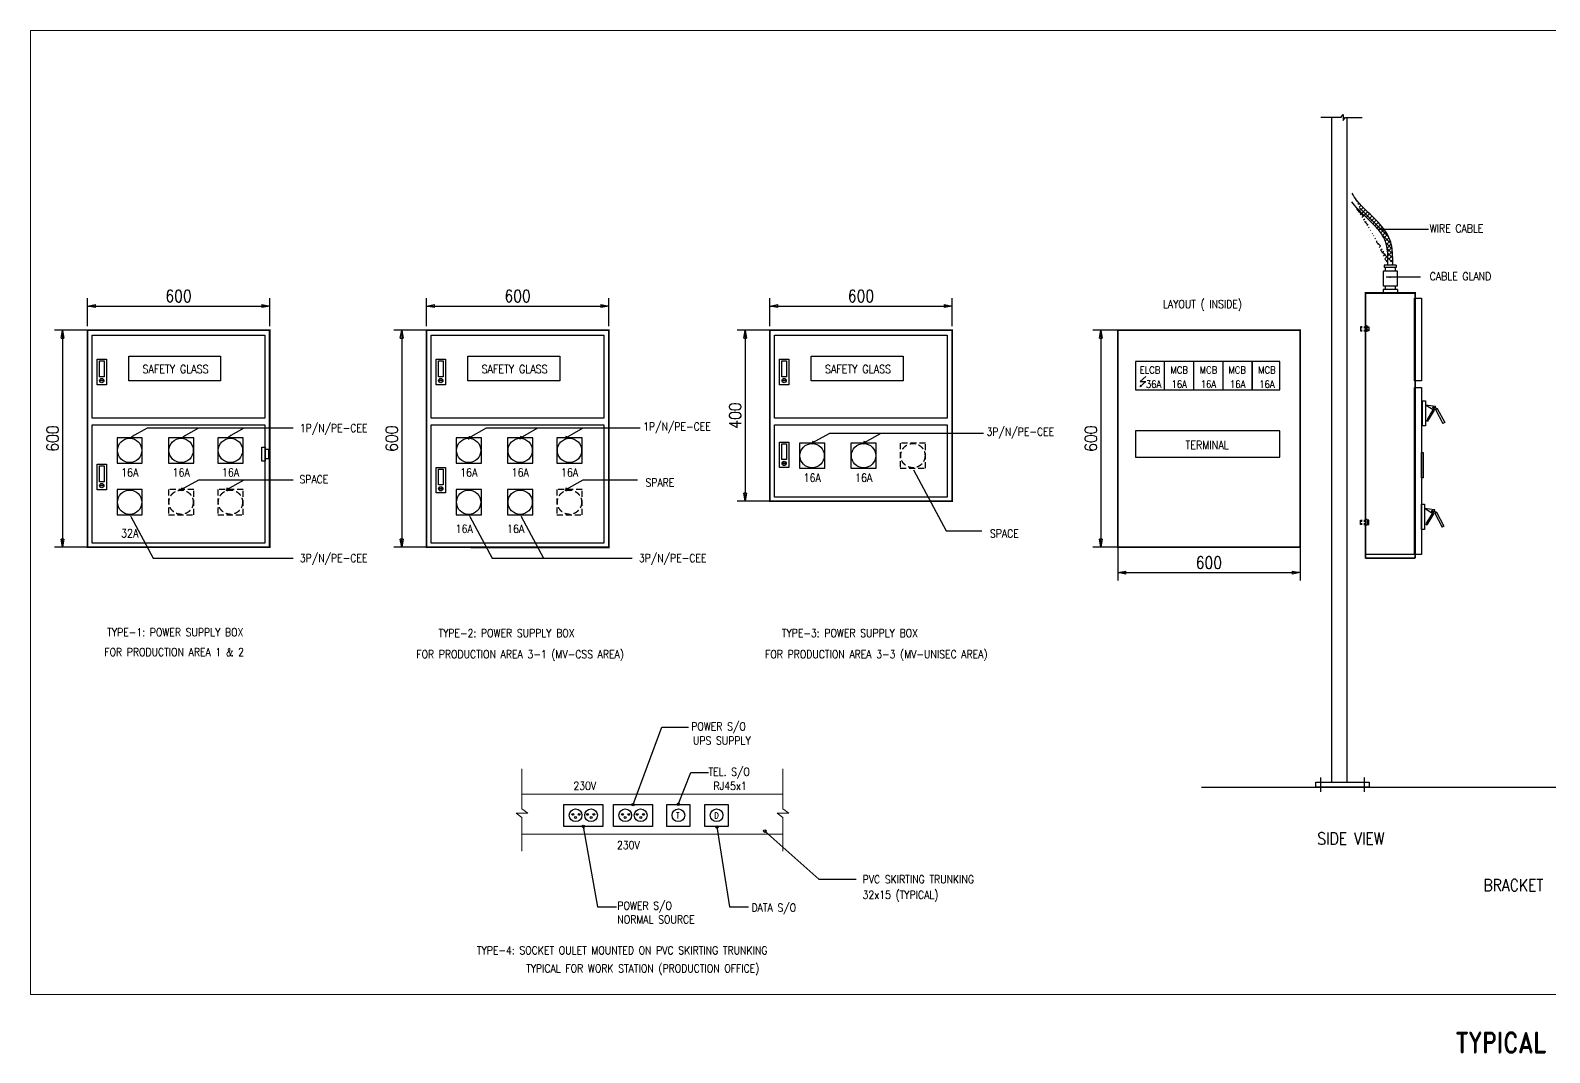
# Model space of a CAD drawing. Extents: x -5343388 to 7033982, y -486386 to 188356.
# Drawn here: x 857196 to 876182, y 119896 to 132670 of the extents above; entities that cross this region are included whole.
import ezdxf
from ezdxf.enums import TextEntityAlignment as Align

# ---------------------------------------------------------------- set-up
doc = ezdxf.new("R2010")
doc.units = 0
doc.header["$MEASUREMENT"] = 0
doc.linetypes.add('HIDDEN', pattern=[0.375, 0.25, -0.125])
for name, color, linetype in [('1', 7, 'Continuous'), ('DIM2', 4, 'Continuous'), ('DK Text', 7, 'Continuous'), ('DK Title', 7, 'Continuous'), ('DK-M02', 4, 'Continuous'), ('DK-M08', 1, 'Continuous'), ('DK-M12', 2, 'Continuous'), ('DK.TEXT', 7, 'Continuous'), ('text', 2, 'Continuous')]:
    doc.layers.add(name, color=color, linetype=linetype)
doc.layers.add('E13', color=4, linetype='Continuous', lineweight=20)
doc.layers.add('E21', color=7, linetype='Continuous', lineweight=20)
doc.styles.add('arial', font='arial.ttf')
doc.styles.add('DK Text', font='romand.shx', dxfattribs={"width": 0.85})
doc.dimstyles.new('Arch', dxfattribs={"dimtxt": 600, "dimasz": 200, "dimexe": 0.635, "dimexo": 0.3175, "dimgap": 200, "dimtad": 1, "dimdec": 0, "dimzin": 11, "dimdsep": 46, "dimtxsty": 'arial', "dimblk": 'OBLIQUE', "dimcen": 0, "dimdle": 0.001587, "dimclrd": 8, "dimclre": 8, "dimclrt": 256, "dimadec": 4, "dimazin": 0, "dimtfac": 1, "dimtdec": 0, "dimtix": 1, "dimtmove": 0, "dimatfit": 0, "dimldrblk": 'OBLIQUE', "dimfxl": 1, "dimfrac": 2, "dimtolj": 1, "dimtzin": 11, "dimarcsym": 0})
doc.dimstyles.new('DK Dim', dxfattribs={"dimscale": 500, "dimtxt": 0.3, "dimasz": 0.2, "dimexe": 0.2, "dimexo": 0, "dimgap": 0.1, "dimtad": 1, "dimdec": 0, "dimzin": 0, "dimdsep": 46, "dimtxsty": 'DK Text', "dimblk": 'CLOSED', "dimcen": 0.9, "dimclrd": 151, "dimclre": 151, "dimclrt": 7, "dimadec": 0, "dimazin": 0, "dimtfac": 1, "dimtdec": 0, "dimtofl": 0, "dimtmove": 0, "dimatfit": 3, "dimldrblk": 'CLOSED', "dimfxl": 0.5, "dimfxlon": 1, "dimtolj": 1, "dimtzin": 0, "dimlwd": -1, "dimlwe": -1, "dimarcsym": 1})

# ---------------------------------------------------------------- blocks, each defined once
blk = doc.blocks.new('ocam')
at = {"layer": 'DK-M08'}
for p, q in [((0, 0), (26.8, -16.6)), ((0, 0), (30.2, -4)), ((21.7, -17.7), (5.3, -44.8)), ((5.3, -44.8), (8.5, -46.8)), ((26.8, -16.6), (6.6, -50)), ((24.9, -19.7), (21.7, -17.7)), ((30.9, -5.8), (22.8, -13.9)), ((22.9, -10.2), (30.7, -14.3)), ((24, -6.6), (35.9, -11.6)), ((30.7, -14.3), (35.9, -11.6)), ((30.7, -14.3), (52.9, -56.5)), ((35.9, -11.6), (58.4, -53.9)), ((0, -46), (6.6, -50)), ((58.4, -53.9), (52.9, -56.5))]:
    blk.add_line(p, q, dxfattribs=at)
blk.add_lwpolyline([(-8.9, 12.2), (0, 12.2), (0, -64), (-8.9, -64)], close=True, dxfattribs=at)
blk.add_circle((23.5, -8.4), 1.9, dxfattribs=at)
blk.add_arc((29.9, -5.2), 1.18, 324.4677, 74.2002, dxfattribs=at)
blk = doc.blocks.new('_Oblique')
at = {"color": 0, "linetype": 'ByBlock', "lineweight": -2}
blk.add_line((-0.5, -0.5), (0.5, 0.5), dxfattribs=at)
blk = doc.blocks.new('CABLE GLAND')
at = {"layer": 'DK Title', "color": 40}
for p, q in [((2125.79, 54.95), (2122.81, 54.95)), ((2122.81, 54.95), (2122.81, 51.95)), ((2123.06, 56.2), (2123.06, 55.7)), ((2125.54, 56.2), (2123.06, 56.2)), ((2125.54, 55.7), (2123.06, 55.7)), ((2123.31, 54.95), (2123.31, 55.7)), ((2125.29, 55.7), (2125.29, 54.95)), ((2125.54, 56.2), (2125.54, 55.7)), ((2125.79, 51.95), (2125.79, 54.95)), ((2122.81, 51.95), (2125.79, 51.95)), ((2125.79, 51.2), (2122.81, 51.2)), ((2122.81, 51.2), (2122.81, 50.45)), ((2122.81, 50.45), (2125.79, 50.45)), ((2123.31, 51.2), (2123.31, 51.95)), ((2125.29, 51.95), (2125.29, 51.2)), ((2125.79, 51.2), (2125.79, 50.45))]:
    blk.add_line(p, q, dxfattribs=at)
blk = doc.blocks.new('s1')
at = {"layer": 'DK-M02', "color": 4}
for p, q in [((79, -18), (79, -81)), ((104, -18), (79, -18)), ((79, -31), (104, -31)), ((79, -68), (104, -68)), ((79, -81), (104, -81)), ((130, -18), (143, -18)), ((130, -31), (143, -31)), ((130, -68), (143, -68)), ((130, -81), (143, -81)), ((183, -6), (170, -6)), ((183, -6), (170, -6)), ((183, -93), (170, -93)), ((183, -93), (183, -6)), ((183, -18), (208, -18)), ((208, -31), (183, -31)), ((208, -68), (183, -68)), ((208, -81), (183, -81)), ((208, -18), (208, -81))]:
    blk.add_line(p, q, dxfattribs=at)
blk = doc.blocks.new('_Closed')
at = {"color": 0, "linetype": 'ByBlock', "lineweight": -2}
for p, q in [((-1, 0.17), (0, 0)), ((-1, 0.17), (-1, -0.17)), ((0, 0), (-1, -0.17)), ((0, 0), (-1, 0))]:
    blk.add_line(p, q, dxfattribs=at)
blk = doc.blocks.new('*D308')
at = {"color": 151, "linetype": 'Continuous', "transparency": 16777216}
blk.add_line((862146, 128925), (861736, 128925), dxfattribs=at)
at = {"color": 151, "transparency": 16777216}
for p, q in [((861836, 128825), (861836, 126312)), ((862145, 126212), (861736, 126212))]:
    blk.add_line(p, q, dxfattribs=at)
at = {"layer": 'DEFPOINTS', "color": 0, "linetype": 'Continuous', "transparency": 16777216}
for p in [(862146, 128925), (861836, 126212), (862145, 126212)]:
    blk.add_point(p, dxfattribs=at)
at = {"color": 151, "linetype": 'Continuous', "transparency": 16777216, "xscale": 100, "yscale": 100, "zscale": 100}
for p, rotation in [((861836, 128925), 90), ((861836, 126212), 270)]:
    blk.add_blockref('_Closed', p, dxfattribs=dict(at, rotation=rotation))
at = {"color": 7, "linetype": 'Continuous', "lineweight": 0, "transparency": 16777216, "insert": (861711, 127568), "char_height": 150, "attachment_point": 5, "rotation": 90, "style": 'DK Text'}
blk.add_mtext('\\A1;600', dxfattribs=at)
blk = doc.blocks.new('YA1')
at = {"layer": 'DIM2', "color": 7}
blk.add_solid([(-3, 0.5), (-3, -0.5), (0, 0)], dxfattribs=at)
blk = doc.blocks.new('*D311')
at = {"color": 151, "linetype": 'Continuous', "transparency": 16777216}
blk.add_line((870785, 126212), (870785, 125794), dxfattribs=at)
at = {"color": 151, "transparency": 16777216}
for p, q in [((873063, 126212), (873063, 125794)), ((870885, 125894), (872963, 125894))]:
    blk.add_line(p, q, dxfattribs=at)
at = {"layer": 'DEFPOINTS', "color": 0, "linetype": 'Continuous', "transparency": 16777216}
for p in [(870785, 126212), (873063, 126212), (873063, 125894)]:
    blk.add_point(p, dxfattribs=at)
at = {"color": 151, "linetype": 'Continuous', "transparency": 16777216, "xscale": 100, "yscale": 100, "zscale": 100, "rotation": 180}
blk.add_blockref('_Closed', (870785, 125894), dxfattribs=at)
at = {"color": 151, "linetype": 'Continuous', "transparency": 16777216, "xscale": 100, "yscale": 100, "zscale": 100}
blk.add_blockref('_Closed', (873063, 125894), dxfattribs=at)
at = {"color": 7, "linetype": 'Continuous', "lineweight": 0, "transparency": 16777216, "insert": (871924, 126019), "char_height": 150, "attachment_point": 5, "style": 'DK Text'}
blk.add_mtext('\\A1;600', dxfattribs=at)
blk = doc.blocks.new('*D312')
at = {"color": 151, "linetype": 'Continuous', "transparency": 16777216}
blk.add_line((870785, 128925), (870475, 128925), dxfattribs=at)
at = {"color": 151, "transparency": 16777216}
for p, q in [((870575, 128825), (870575, 126312)), ((870785, 126212), (870475, 126212))]:
    blk.add_line(p, q, dxfattribs=at)
at = {"layer": 'DEFPOINTS', "color": 0, "linetype": 'Continuous', "transparency": 16777216}
for p in [(870785, 128925), (870575, 126212), (870785, 126212)]:
    blk.add_point(p, dxfattribs=at)
at = {"color": 151, "linetype": 'Continuous', "transparency": 16777216, "xscale": 100, "yscale": 100, "zscale": 100}
for p, rotation in [((870575, 128925), 90), ((870575, 126212), 270)]:
    blk.add_blockref('_Closed', p, dxfattribs=dict(at, rotation=rotation))
at = {"color": 7, "linetype": 'Continuous', "lineweight": 0, "transparency": 16777216, "insert": (870450, 127568), "char_height": 150, "attachment_point": 5, "rotation": 90, "style": 'DK Text'}
blk.add_mtext('\\A1;600', dxfattribs=at)
blk = doc.blocks.new('*D313')
at = {"color": 151, "linetype": 'Continuous', "transparency": 16777216}
blk.add_line((857909, 128925), (857499, 128925), dxfattribs=at)
at = {"color": 151, "transparency": 16777216}
for p, q in [((857599, 128825), (857599, 126312)), ((857908, 126212), (857499, 126212))]:
    blk.add_line(p, q, dxfattribs=at)
at = {"layer": 'DEFPOINTS', "color": 0, "linetype": 'Continuous', "transparency": 16777216}
for p in [(857909, 128925), (857599, 126212), (857908, 126212)]:
    blk.add_point(p, dxfattribs=at)
at = {"color": 151, "linetype": 'Continuous', "transparency": 16777216, "xscale": 100, "yscale": 100, "zscale": 100}
for p, rotation in [((857599, 128925), 90), ((857599, 126212), 270)]:
    blk.add_blockref('_Closed', p, dxfattribs=dict(at, rotation=rotation))
at = {"color": 7, "linetype": 'Continuous', "lineweight": 0, "transparency": 16777216, "insert": (857474, 127569), "char_height": 150, "attachment_point": 5, "rotation": 90, "style": 'DK Text'}
blk.add_mtext('\\A1;600', dxfattribs=at)
blk = doc.blocks.new('*D314')
at = {"color": 151, "linetype": 'Continuous', "transparency": 16777216}
blk.add_line((857909, 128976), (857909, 129326), dxfattribs=at)
at = {"color": 151, "transparency": 16777216}
for p, q in [((860187, 128976), (860187, 129326)), ((858009, 129226), (860087, 129226))]:
    blk.add_line(p, q, dxfattribs=at)
at = {"layer": 'DEFPOINTS', "color": 0, "linetype": 'Continuous', "transparency": 16777216}
for p in [(860187, 129226), (857909, 128925), (860187, 128925)]:
    blk.add_point(p, dxfattribs=at)
at = {"color": 151, "linetype": 'Continuous', "transparency": 16777216, "xscale": 100, "yscale": 100, "zscale": 100, "rotation": 180}
blk.add_blockref('_Closed', (857909, 129226), dxfattribs=at)
at = {"color": 151, "linetype": 'Continuous', "transparency": 16777216, "xscale": 100, "yscale": 100, "zscale": 100}
blk.add_blockref('_Closed', (860187, 129226), dxfattribs=at)
at = {"color": 7, "linetype": 'Continuous', "lineweight": 0, "transparency": 16777216, "insert": (859048, 129351), "char_height": 150, "attachment_point": 5, "style": 'DK Text'}
blk.add_mtext('\\A1;600', dxfattribs=at)
blk = doc.blocks.new('*D315')
at = {"color": 151, "linetype": 'Continuous', "transparency": 16777216}
blk.add_line((862146, 128976), (862146, 129326), dxfattribs=at)
at = {"color": 151, "transparency": 16777216}
for p, q in [((864424, 128976), (864424, 129326)), ((862246, 129226), (864324, 129226))]:
    blk.add_line(p, q, dxfattribs=at)
at = {"layer": 'DEFPOINTS', "color": 0, "linetype": 'Continuous', "transparency": 16777216}
for p in [(864424, 129226), (862146, 128925), (864424, 128925)]:
    blk.add_point(p, dxfattribs=at)
at = {"color": 151, "linetype": 'Continuous', "transparency": 16777216, "xscale": 100, "yscale": 100, "zscale": 100, "rotation": 180}
blk.add_blockref('_Closed', (862146, 129226), dxfattribs=at)
at = {"color": 151, "linetype": 'Continuous', "transparency": 16777216, "xscale": 100, "yscale": 100, "zscale": 100}
blk.add_blockref('_Closed', (864424, 129226), dxfattribs=at)
at = {"color": 7, "linetype": 'Continuous', "lineweight": 0, "transparency": 16777216, "insert": (863285, 129351), "char_height": 150, "attachment_point": 5, "style": 'DK Text'}
blk.add_mtext('\\A1;600', dxfattribs=at)
blk = doc.blocks.new('*D317')
at = {"color": 151, "linetype": 'Continuous', "transparency": 16777216}
blk.add_line((866437, 128925), (866028, 128925), dxfattribs=at)
at = {"color": 151, "transparency": 16777216}
for p, q in [((866128, 128825), (866128, 126888)), ((866437, 126788), (866028, 126788))]:
    blk.add_line(p, q, dxfattribs=at)
at = {"layer": 'DEFPOINTS', "color": 0, "linetype": 'Continuous', "transparency": 16777216}
for p in [(866437, 128925), (866128, 126788), (866437, 126788)]:
    blk.add_point(p, dxfattribs=at)
at = {"color": 151, "linetype": 'Continuous', "transparency": 16777216, "xscale": 100, "yscale": 100, "zscale": 100}
for p, rotation in [((866128, 128925), 90), ((866128, 126788), 270)]:
    blk.add_blockref('_Closed', p, dxfattribs=dict(at, rotation=rotation))
at = {"color": 7, "linetype": 'Continuous', "lineweight": 0, "transparency": 16777216, "insert": (866003, 127857), "char_height": 150, "attachment_point": 5, "rotation": 90, "style": 'DK Text'}
blk.add_mtext('\\A1;400', dxfattribs=at)
blk = doc.blocks.new('*D318')
at = {"color": 151, "linetype": 'Continuous', "transparency": 16777216}
blk.add_line((866437, 128976), (866437, 129326), dxfattribs=at)
at = {"color": 151, "transparency": 16777216}
for p, q in [((868715, 128976), (868715, 129326)), ((866537, 129226), (868615, 129226))]:
    blk.add_line(p, q, dxfattribs=at)
at = {"layer": 'DEFPOINTS', "color": 0, "linetype": 'Continuous', "transparency": 16777216}
for p in [(868715, 129226), (866437, 128925), (868715, 128925)]:
    blk.add_point(p, dxfattribs=at)
at = {"color": 151, "linetype": 'Continuous', "transparency": 16777216, "xscale": 100, "yscale": 100, "zscale": 100, "rotation": 180}
blk.add_blockref('_Closed', (866437, 129226), dxfattribs=at)
at = {"color": 151, "linetype": 'Continuous', "transparency": 16777216, "xscale": 100, "yscale": 100, "zscale": 100}
blk.add_blockref('_Closed', (868715, 129226), dxfattribs=at)
at = {"color": 7, "linetype": 'Continuous', "lineweight": 0, "transparency": 16777216, "insert": (867576, 129351), "char_height": 150, "attachment_point": 5, "style": 'DK Text'}
blk.add_mtext('\\A1;600', dxfattribs=at)

msp = doc.modelspace()

# ---------------------------------------------------------------- hatches: boundary and pattern name
at = {"layer": 'DK Title'}
h = msp.add_hatch(dxfattribs=at)
h.set_pattern_fill('ANSI37', color=256, scale=303.75, style=0)
h.set_pattern_definition([(45, (739828.193, 126323.848), (-26.847961, 26.847961), []), (135, (739828.193, 126323.848), (-26.847961, -26.847961), [])])
edge = h.paths.add_edge_path()
edge.add_spline(control_points=[(874220.93295, 129737.75125), (874221.12135, 129757.82998), (874221.31158, 129778.02435), (874221.16122, 129838.69813), (874220.11296, 129879.23482), (874212.48194, 129954.2654), (874206.58867, 129988.97487), (874184.53591, 130064.68919), (874165.68023, 130104.5784), (874119.35165, 130178.64659), (874091.92579, 130213.25295), (873999.69054, 130316.46047), (873927.19601, 130380.25412), (873828.57999, 130479.47673), (873796.76406, 130514.01656), (873748.29085, 130577.70086), (873730.03695, 130606.44663), (873715.10177, 130636.40204)], knot_values=[0, 0, 0, 0, 0.9539089764, 0.9539089764, 2.8617269293, 2.8617269293, 4.5372437728, 4.5372437728, 6.6406581078, 6.6406581078, 8.7440724427, 8.7440724427, 13.189579534, 13.189579534, 15.532670171, 15.532670171, 17.3767808163, 17.3767808163, 17.3767808163, 17.3767808163], degree=3, periodic=0)
edge.add_spline(control_points=[(874160.18562, 129738.32124), (874160.37439, 129758.43884), (874160.56129, 129778.43342), (874160.4115, 129837.77178), (874159.35175, 129876.42571), (874151.93313, 129949.04785), (874145.74836, 129983.19449), (874119.78028, 130064.59089), (874092.87095, 130111.13384), (874024.42078, 130200.5859), (873983.01044, 130243.50623), (873887.0073, 130337.29838), (873831.46451, 130388.01511), (873755.59848, 130469.83964), (873731.31045, 130498.41141), (873709.666, 130528.56628)], knot_values=[0, 0, 0, 0, 0.955753007, 0.955753007, 2.867259021, 2.867259021, 4.7146698687, 4.7146698687, 7.6383714914, 7.6383714914, 10.5620731141, 10.5620731141, 14.0576713567, 14.0576713567, 15.8462189583, 15.8462189583, 15.8462189583, 15.8462189583], degree=3, periodic=0)

# ---------------------------------------------------------------- linework, layer by layer
at = {"color": 4}
for p, q in [((873574.13189, 131582.2459), (873323.5942, 131582.2459)), ((873456.54332, 131582.2459), (873456.54332, 123275.57937)), ((873574.13189, 131582.2459), (873601.46939, 131618.6959)), ((873601.46939, 131618.6959), (873601.46939, 131545.7959)), ((873601.46939, 131545.7959), (873628.80689, 131582.2459)), ((873628.80689, 131582.2459), (873839.20444, 131582.2459)), ((873648.46597, 131582.2459), (873648.46597, 123275.57937)), ((873258.73181, 123275.57937), (873926.98181, 123275.57937)), ((873319.48181, 123336.32937), (873319.48181, 123154.07937)), ((873866.23181, 123336.32937), (873866.23181, 123154.07937))]:
    msp.add_line(p, q, dxfattribs=at)
at = {"color": 6, "linetype": 'Continuous', "lineweight": 0}
for p, q in [((863338.58424, 122942.36031), (863338.58424, 123443.43569)), ((866599.62305, 122942.36031), (866599.62305, 123443.43569)), ((863338.58424, 123125.70024), (866599.62305, 123125.70024)), ((863411.48424, 122887.68531), (863265.68424, 122887.68531)), ((863265.68424, 122887.68531), (863338.58424, 122833.01031)), ((863338.58424, 122942.36031), (863411.48424, 122887.68531)), ((866672.52305, 122887.68531), (866526.72305, 122887.68531)), ((866526.72305, 122887.68531), (866599.62305, 122833.01031)), ((866599.62305, 122942.36031), (866672.52305, 122887.68531)), ((866661.26938, 122896.12557), (866661.26938, 122887.68531)), ((863338.58424, 122833.01031), (863338.58424, 122412.21522)), ((866599.62305, 122833.01031), (866599.62305, 122412.21522)), ((863338.58424, 122625.70024), (866599.62305, 122625.70024))]:
    msp.add_line(p, q, dxfattribs=at)
at = {"linetype": 'Continuous'}
msp.add_line((871830.32972, 123214.82937), (887762.52912, 123214.82937), dxfattribs=at)
at = {"color": 6, "linetype": 'Continuous', "lineweight": 0}
msp.add_lwpolyline([(857196.02197, 132670.22335), (901181.29704, 132670.22335), (901181.29704, 120624.1238), (857196.02197, 120624.1238)], close=True, dxfattribs=at)
at = {"color": 4}
msp.add_lwpolyline([(873258.73181, 123275.57937), (873926.98181, 123275.57937), (873926.98181, 123214.82937), (873258.73181, 123214.82937)], close=True, dxfattribs=at)
at = {"layer": '1'}
for p, q in [((871004.8519, 128533.128), (871004.8519, 128177.92056)), ((872809.08016, 128533.128), (871004.8519, 128533.128)), ((871065.7446, 128284.48279), (871136.78609, 128345.37549)), ((871370.20812, 128177.92056), (871370.20812, 128533.128)), ((871735.56435, 128177.92056), (871735.56435, 128533.128)), ((872100.92057, 128177.92056), (872100.92057, 128533.128)), ((872466.27679, 128533.128), (872466.27679, 128177.92056)), ((872466.27679, 128177.92056), (872466.27679, 128533.128)), ((872809.08016, 128177.92056), (872809.08016, 128533.128)), ((871004.8519, 128177.92056), (872809.08016, 128177.92056)), ((871065.7446, 128218.51569), (871075.89339, 128238.81326)), ((871065.7446, 128218.51569), (871086.04217, 128228.66448)), ((871004.8519, 127666.72255), (871004.8519, 127335.94737)), ((872809.08016, 127666.72255), (871004.8519, 127666.72255)), ((872809.08016, 127335.94737), (872809.08016, 127666.72255)), ((871004.8519, 127335.94737), (872809.08016, 127335.94737)), ((873879.90703, 126125.21997), (874501.21368, 126125.21997))]:
    msp.add_line(p, q, dxfattribs=at)
at = {"layer": '1', "color": 1}
for p, q in [((858279.02609, 127579.21318), (858279.02609, 127263.47323)), ((858594.76604, 127579.21318), (858279.02609, 127579.21318)), ((858594.76604, 127263.47323), (858594.76604, 127579.21318)), ((859237.57754, 127579.21318), (858921.8376, 127579.21318)), ((858921.8376, 127579.21318), (858921.8376, 127263.47323)), ((859237.57754, 127263.47323), (859237.57754, 127579.21318)), ((859854.21206, 127579.21318), (859538.47211, 127579.21318)), ((859538.47211, 127579.21318), (859538.47211, 127263.47323)), ((859854.21206, 127263.47323), (859854.21206, 127579.21318)), ((862516.07698, 127579.21318), (862516.07698, 127263.47323)), ((862831.81693, 127579.21318), (862516.07698, 127579.21318)), ((862831.81693, 127263.47323), (862831.81693, 127579.21318)), ((863474.62843, 127579.21318), (863158.88849, 127579.21318)), ((863158.88849, 127579.21318), (863158.88849, 127263.47323)), ((863474.62843, 127263.47323), (863474.62843, 127579.21318)), ((864091.26295, 127579.21318), (863775.523, 127579.21318)), ((863775.523, 127579.21318), (863775.523, 127263.47323)), ((864091.26295, 127263.47323), (864091.26295, 127579.21318)), ((866807.41911, 127514.1292), (866807.41911, 127198.38925)), ((867123.15905, 127514.1292), (866807.41911, 127514.1292)), ((867123.15905, 127198.38925), (867123.15905, 127514.1292)), ((867765.97055, 127514.1292), (867450.23061, 127514.1292)), ((867450.23061, 127514.1292), (867450.23061, 127198.38925)), ((867765.97055, 127198.38925), (867765.97055, 127514.1292)), ((858279.02609, 127263.47323), (858594.76604, 127263.47323)), ((858921.8376, 127263.47323), (859237.57754, 127263.47323)), ((859538.47211, 127263.47323), (859854.21206, 127263.47323)), ((862516.07698, 127263.47323), (862831.81693, 127263.47323)), ((863158.88849, 127263.47323), (863474.62843, 127263.47323)), ((863775.523, 127263.47323), (864091.26295, 127263.47323)), ((866807.41911, 127198.38925), (867123.15905, 127198.38925)), ((867450.23061, 127198.38925), (867765.97055, 127198.38925)), ((858279.02609, 126932.10959), (858279.02609, 126616.36964)), ((858594.76604, 126932.10959), (858279.02609, 126932.10959)), ((858594.76604, 126616.36964), (858594.76604, 126932.10959)), ((862516.07698, 126932.10959), (862516.07698, 126616.36964)), ((862831.81693, 126932.10959), (862516.07698, 126932.10959)), ((862831.81693, 126616.36964), (862831.81693, 126932.10959)), ((863158.88849, 126932.10959), (863158.88849, 126616.36964)), ((863474.62843, 126932.10959), (863158.88849, 126932.10959)), ((863474.62843, 126616.36964), (863474.62843, 126932.10959)), ((858279.02609, 126616.36964), (858594.76604, 126616.36964)), ((862516.07698, 126616.36964), (862831.81693, 126616.36964)), ((863158.88849, 126616.36964), (863474.62843, 126616.36964))]:
    msp.add_line(p, q, dxfattribs=at)
at = {"layer": '1', "linetype": 'HIDDEN', "ltscale": 300}
for p, q in [((868382.60507, 127514.1292), (868066.86512, 127514.1292)), ((868066.86512, 127514.1292), (868066.86512, 127198.38925)), ((868382.60507, 127198.38925), (868382.60507, 127514.1292)), ((868066.86512, 127198.38925), (868382.60507, 127198.38925)), ((859237.57754, 126932.10959), (858921.8376, 126932.10959)), ((858921.8376, 126932.10959), (858921.8376, 126616.36964)), ((859237.57754, 126616.36964), (859237.57754, 126932.10959)), ((859854.21206, 126932.10959), (859538.47211, 126932.10959)), ((859538.47211, 126932.10959), (859538.47211, 126616.36964)), ((859854.21206, 126616.36964), (859854.21206, 126932.10959)), ((862516.07698, 126932.10959), (862516.07698, 126616.36964)), ((862831.81693, 126932.10959), (862516.07698, 126932.10959)), ((862831.81693, 126616.36964), (862831.81693, 126932.10959)), ((863474.62843, 126932.10959), (863158.88849, 126932.10959)), ((863158.88849, 126932.10959), (863158.88849, 126616.36964)), ((863474.62843, 126616.36964), (863474.62843, 126932.10959)), ((864091.26295, 126932.10959), (863775.523, 126932.10959)), ((863775.523, 126932.10959), (863775.523, 126616.36964)), ((864091.26295, 126616.36964), (864091.26295, 126932.10959)), ((858921.8376, 126616.36964), (859237.57754, 126616.36964)), ((859538.47211, 126616.36964), (859854.21206, 126616.36964)), ((862516.07698, 126616.36964), (862831.81693, 126616.36964)), ((863158.88849, 126616.36964), (863474.62843, 126616.36964)), ((863775.523, 126616.36964), (864091.26295, 126616.36964))]:
    msp.add_line(p, q, dxfattribs=at)
at = {"layer": '1', "const_width": 22.78066}
for points in [[(873879.90703, 126075.08719), (873879.90703, 129388.72373), (874501.21368, 129388.72373), (874501.21368, 126075.08719)], [(870785.31595, 126211.54164), (870785.31595, 128132.54563), (870785.31595, 128132.54563)], [(874501.21368, 126075.08719), (873879.90703, 126075.08719)]]:
    msp.add_lwpolyline(points, dxfattribs=at)
at = {"layer": '1'}
for points in [[(874493.36185, 129324.77798), (874582.01638, 129324.77798), (874582.01638, 128289.26644), (874493.36185, 128289.26644)], [(857968.09974, 128861.23243), (860124.07205, 128861.23243), (860124.07205, 127825.7209), (857968.09974, 127825.7209)], [(862205.15063, 128861.23243), (864361.12293, 128861.23243), (864361.12293, 127825.7209), (862205.15063, 127825.7209)], [(866496.49275, 128861.23243), (868652.46506, 128861.23243), (868652.46506, 127825.7209), (866496.49275, 127825.7209)], [(874493.36185, 128205.89652), (874582.01638, 128205.89652), (874582.01638, 126120.71389), (874493.36185, 126120.71389)], [(857968.09974, 127742.35097), (860124.07205, 127742.35097), (860124.07205, 126261.67442), (857968.09974, 126261.67442)], [(862205.15063, 127742.35097), (864361.12293, 127742.35097), (864361.12293, 126261.24618), (862205.15063, 126261.24618)], [(866496.49275, 127742.35097), (868652.46506, 127742.35097), (868652.46506, 126837.7047), (866496.49275, 126837.7047)], [(874582.01638, 127395.65514), (874600.65972, 127395.65514), (874600.65972, 127079.91519), (874582.01638, 127079.91519)]]:
    msp.add_lwpolyline(points, close=True, dxfattribs=at)
at = {"layer": '1', "const_width": 22.78066}
for points in [[(857908.97772, 128925.17818), (860187.10274, 128925.17818), (860187.10274, 126211.54164), (857908.97772, 126211.96987), (857908.97772, 128925.17818)], [(862146.02861, 128925.17818), (864424.15363, 128925.17818), (864424.15363, 126211.1134), (862146.02861, 126211.54164), (862146.02861, 128925.17818)], [(866437.37073, 128925.17818), (868715.49575, 128925.17818), (868715.49575, 126787.57192), (866437.37073, 126788.00015), (866437.37073, 128925.17818)], [(870785.31595, 128925.17818), (873063.44096, 128925.17818), (873063.44096, 126211.54164), (870785.31595, 126211.54164), (870785.31595, 128925.17818)]]:
    msp.add_lwpolyline(points, close=True, dxfattribs=at)
at = {"layer": '1'}
msp.add_lwpolyline([(871065.7446, 128284.48279), (871136.78609, 128284.48279), (871065.7446, 128218.51569)], dxfattribs=at)
at = {"layer": '1', "color": 1}
for centre in [(858436.89607, 127421.3432), (859079.70757, 127421.3432), (859696.34208, 127421.3432), (862673.94696, 127421.3432), (863316.75846, 127421.3432), (863933.39297, 127421.3432), (866965.28908, 127356.25922), (867608.10058, 127356.25922), (858436.89607, 126774.23962), (862673.94696, 126774.23962), (863316.75846, 126774.23962)]:
    msp.add_circle(centre, 151.81354, dxfattribs=at)
at = {"layer": '1', "linetype": 'HIDDEN', "ltscale": 300}
for centre in [(868224.7351, 127356.25922), (859079.70757, 126774.23962), (859696.34208, 126774.23962), (863933.39297, 126774.23962)]:
    msp.add_circle(centre, 151.81354, dxfattribs=at)
at = {"layer": 'DK Text', "linetype": 'Continuous'}
for points in [[(863863.11943, 122998.55469), (864349.21564, 122998.55469), (864349.21564, 122723.54704), (863863.11943, 122723.54704)], [(864483.03624, 122998.55469), (864969.13245, 122998.55469), (864969.13245, 122723.54704), (864483.03624, 122723.54704)], [(865147.83001, 122998.55469), (865437.79823, 122998.55469), (865437.79823, 122723.54704), (865147.83001, 122723.54704)], [(865624.11623, 122998.55469), (865914.08445, 122998.55469), (865914.08445, 122723.54704), (865624.11623, 122723.54704)]]:
    msp.add_lwpolyline(points, close=True, dxfattribs=at)
for centre, radius in [((864009.73877, 122863.06297), 79.34418), ((863974.98813, 122873.58003), 11.63097), ((864008.23553, 122834.44153), 11.63097), ((864053.07445, 122873.58003), 11.63097), ((864202.5963, 122863.06297), 79.34418), ((864159.26062, 122873.58003), 11.63097), ((864204.09954, 122834.44153), 11.63097), ((864237.34693, 122873.58003), 11.63097), ((864629.65558, 122863.06297), 79.34418), ((864629.65558, 122863.06297), 79.34418), ((864594.90495, 122873.58003), 11.63097), ((864628.15234, 122834.44153), 11.63097), ((864672.99126, 122873.58003), 11.63097), ((864822.51311, 122863.06297), 79.34418), ((864822.51311, 122863.06297), 79.34418), ((864779.17743, 122873.58003), 11.63097), ((864824.01635, 122834.44153), 11.63097), ((864857.26374, 122873.58003), 11.63097), ((865294.44934, 122863.06297), 79.34418), ((865770.73557, 122863.06297), 79.34418)]:
    msp.add_circle(centre, radius, dxfattribs=at)
at = {"layer": 'DK Title', "color": 40}
for points, knots in [([(874220.93295, 129737.75125), (874221.12135, 129757.82998), (874221.31158, 129778.02435), (874221.16122, 129838.69813), (874220.11296, 129879.23482), (874212.48194, 129954.2654), (874206.58867, 129988.97487), (874184.53591, 130064.68919), (874165.68023, 130104.5784), (874119.35165, 130178.64659), (874091.92579, 130213.25295), (873999.69054, 130316.46047), (873927.19601, 130380.25412), (873828.57999, 130479.47673), (873796.76406, 130514.01656), (873748.29085, 130577.70086), (873730.03695, 130606.44663), (873715.10177, 130636.40204)], [0, 0, 0, 0, 0.9539089764, 0.9539089764, 2.8617269293, 2.8617269293, 4.5372437728, 4.5372437728, 6.6406581078, 6.6406581078, 8.7440724427, 8.7440724427, 13.189579534, 13.189579534, 15.532670171, 15.532670171, 17.3767808163, 17.3767808163, 17.3767808163, 17.3767808163]), ([(874160.18562, 129738.32124), (874160.37439, 129758.43884), (874160.56129, 129778.43342), (874160.4115, 129837.77178), (874159.35175, 129876.42571), (874151.93313, 129949.04785), (874145.74836, 129983.19449), (874119.78028, 130064.59089), (874092.87095, 130111.13384), (874024.42078, 130200.5859), (873983.01044, 130243.50623), (873887.0073, 130337.29838), (873831.46451, 130388.01511), (873755.59848, 130469.83964), (873731.31045, 130498.41141), (873709.666, 130528.56628)], [0, 0, 0, 0, 0.955753007, 0.955753007, 2.867259021, 2.867259021, 4.7146698687, 4.7146698687, 7.6383714914, 7.6383714914, 10.5620731141, 10.5620731141, 14.0576713567, 14.0576713567, 15.8462189583, 15.8462189583, 15.8462189583, 15.8462189583])]:
    msp.add_open_spline(points, degree=3, knots=knots, dxfattribs=at)
at = {"layer": 'DK-M12', "color": 7}
for p, q in [((874669.16689, 130183.51755), (874036.42705, 130183.51755)), ((874566.24119, 129585.33497), (874137.24309, 129585.33497)), ((868234.23919, 127178.0084), (868641.75803, 126418.2233)), ((858451.07598, 126595.9888), (858729.45575, 126076.97279)), ((862688.12687, 126595.9888), (862966.50664, 126076.97279)), ((863330.93838, 126595.9888), (863609.31815, 126076.97279)), ((868641.75803, 126418.2233), (869086.79848, 126418.2233)), ((858729.45575, 126076.97279), (860480.9559, 126076.97279)), ((862966.50664, 126076.97279), (864718.00679, 126076.97279)), ((863609.31815, 126076.97279), (864476.5092, 126076.97279))]:
    msp.add_line(p, q, dxfattribs=at)
for points in [[(858464.23628, 127594.6886), (858657.55165, 127702.28866), (860480.9559, 127702.28866)], [(859108.32436, 127594.6886), (859301.63972, 127702.28866), (860272.4409, 127702.28866)], [(859675.78459, 127594.6886), (859869.09995, 127702.28866), (860272.4409, 127702.28866)]]:
    msp.add_lwpolyline(points, dxfattribs=at)
for points in [[(858496.43993, 127601.42634), (858439.15041, 127580.98346), (858486.71307, 127618.9017)], [(859139.40083, 127600.5412), (859082.11131, 127580.09832), (859129.67397, 127618.01656)], [(859706.86106, 127600.5412), (859649.57154, 127580.09832), (859697.13421, 127618.01656)], [(858456.44348, 126564.82487), (858436.89607, 126622.42608), (858474.06833, 126574.27815)], [(862693.49436, 126564.82487), (862673.94696, 126622.42608), (862711.11922, 126574.27815)], [(863336.30587, 126564.82487), (863316.75846, 126622.42608), (863353.93072, 126574.27815)]]:
    msp.add_solid(points, dxfattribs=at)
at = {"layer": 'DK.TEXT'}
for points in [[(858031.19743, 128560.19099), (858146.91976, 128560.19099), (858146.91976, 128242.26981), (858031.19743, 128242.26981)], [(858058.66861, 128539.27152), (858117.70077, 128539.27152), (858117.70077, 128341.29124), (858058.66861, 128341.29124)], [(858425.51926, 128598.31424), (859573.67476, 128598.31424), (859573.67476, 128289.35227), (858425.51926, 128289.35227)], [(862268.24832, 128560.19099), (862383.97065, 128560.19099), (862383.97065, 128242.26981), (862268.24832, 128242.26981)], [(862295.7195, 128539.27152), (862354.75166, 128539.27152), (862354.75166, 128341.29124), (862295.7195, 128341.29124)], [(862662.57015, 128598.31424), (863810.72565, 128598.31424), (863810.72565, 128289.35227), (862662.57015, 128289.35227)], [(866559.59044, 128560.19099), (866675.31278, 128560.19099), (866675.31278, 128242.26981), (866559.59044, 128242.26981)], [(866587.06162, 128539.27152), (866646.09378, 128539.27152), (866646.09378, 128341.29124), (866587.06162, 128341.29124)], [(866953.91227, 128598.31424), (868102.06777, 128598.31424), (868102.06777, 128289.35227), (866953.91227, 128289.35227)], [(858071.59781, 128300.18546), (858103.2514, 128300.18546), (858103.2514, 128289.53412), (858071.59781, 128289.53412)], [(862308.6487, 128300.18546), (862340.30229, 128300.18546), (862340.30229, 128289.53412), (862308.6487, 128289.53412)], [(866599.99082, 128300.18546), (866631.64441, 128300.18546), (866631.64441, 128289.53412), (866599.99082, 128289.53412)], [(860088.56832, 127463.70103), (860131.84525, 127463.70103), (860131.84525, 127288.67457), (860088.56832, 127288.67457)], [(860130.82349, 127438.3488), (860170.5924, 127438.3488), (860170.5924, 127315.83316), (860130.82349, 127315.83316)], [(866559.59044, 127525.71449), (866675.31278, 127525.71449), (866675.31278, 127207.79331), (866559.59044, 127207.79331)], [(866587.06162, 127504.79502), (866646.09378, 127504.79502), (866646.09378, 127306.81473), (866587.06162, 127306.81473)], [(858031.19743, 127248.81949), (858146.91976, 127248.81949), (858146.91976, 126930.8983), (858031.19743, 126930.8983)], [(858058.66861, 127227.90002), (858117.70077, 127227.90002), (858117.70077, 127029.91973), (858058.66861, 127029.91973)], [(862268.24832, 127209.2414), (862383.97065, 127209.2414), (862383.97065, 126891.32022), (862268.24832, 126891.32022)], [(866599.99082, 127265.70896), (866631.64441, 127265.70896), (866631.64441, 127255.05762), (866599.99082, 127255.05762)], [(862295.7195, 127188.32194), (862354.75166, 127188.32194), (862354.75166, 126990.34165), (862295.7195, 126990.34165)], [(858071.59781, 126988.81395), (858103.2514, 126988.81395), (858103.2514, 126978.16262), (858071.59781, 126978.16262)], [(862308.6487, 126949.23587), (862340.30229, 126949.23587), (862340.30229, 126938.58453), (862308.6487, 126938.58453)]]:
    msp.add_lwpolyline(points, close=True, dxfattribs=at)
for centre in [(858087.58279, 128293.81577), (862324.63368, 128293.81577), (866615.97581, 128293.81577), (866615.97581, 127259.33927), (858087.58279, 126982.44426), (862324.63368, 126942.86618)]:
    msp.add_circle(centre, 26.57219, dxfattribs=at)

# ---------------------------------------------------------------- block references
at = {"layer": 'DK Title', "xscale": 60.75, "yscale": 60.75, "zscale": 60.75}
msp.add_blockref('CABLE GLAND', (745139.2834, 126323.84777), dxfattribs=at)
at = {"layer": 'DK-M12', "xscale": 4.142045489163138, "yscale": 4.142045489163138, "zscale": 4.142045489163138}
for p in [(874628.86676, 127992.14324), (874618.74176, 126697.93607)]:
    msp.add_blockref('ocam', p, dxfattribs=at)
at = {"layer": 'E13', "color": 6, "linetype": 'Continuous', "lineweight": 0, "xscale": 0.8100000000558794, "yscale": 0.8100000000558794, "zscale": 0.8100000000558794}
msp.add_blockref('s1', (873754.0615, 128981.23881), dxfattribs=at)
at = {"layer": 'E13', "color": 6, "linetype": 'Continuous', "lineweight": 0, "xscale": -0.8100000000558794, "yscale": 0.8099999999976717, "zscale": 0.81, "rotation": 180}
msp.add_blockref('s1', (873754.0615, 126482.57211), dxfattribs=at)
at = {"layer": 'text', "xscale": -18.75, "yscale": 18.75, "zscale": 18.75}
for p in [(874036.42705, 130183.51755), (874137.24309, 129585.33497)]:
    msp.add_blockref('YA1', p, dxfattribs=at)

# ---------------------------------------------------------------- texts
at = {"layer": 'DK Text', "linetype": 'Continuous', "style": 'DK Text', "width": 0.85}
for s, height, p in [('WIRE CABLE', 100, (874683.5607, 130145.34396)), ('CABLE GLAND', 100, (874683.5607, 129547.16138)), ('1P/N/PE-CEE', 100, (864853.73224, 127670.3712)), ('1P/N/PE-CEE', 100, (860563.31193, 127651.58836)), ('3P/N/PE-CEE', 100, (869145.07437, 127605.28722)), ('SPACE', 100, (860558.98345, 127010.36826)), ('SPARE', 100, (864882.88977, 126969.85171)), ('SPACE', 100, (869187.41874, 126332.88994)), ('3P/N/PE-CEE', 100, (860563.31193, 126026.27249)), ('3P/N/PE-CEE', 100, (864800.36282, 126026.27249)), ('TYPE-1: POWER SUPPLY BOX', 100, (858156.4621, 125099.42561)), ('TYPE-2: POWER SUPPLY BOX', 100, (862295.3463, 125088.64733)), ('TYPE-3: POWER SUPPLY BOX', 100, (866586.68842, 125088.64733)), ('FOR PRODUCTION AREA 1 & 2 ', 100, (858120.47454, 124851.69444)), ('FOR PRODUCTION AREA 3-1 (MV-CSS AREA)', 100, (862019.62074, 124825.07305)), ('FOR PRODUCTION AREA 3-3 (MV-UNISEC AREA)', 100, (866378.42385, 124825.07305)), ('POWER S/O', 100, (865455.38717, 123922.66007)), ('UPS SUPPLY', 100, (865476.25477, 123745.22929)), ('TEL. S/O', 100, (865669.69607, 123355.85483)), ('230V', 100, (863982.79921, 123179.42282)), ('RJ45x1', 100, (865732.69503, 123178.42405)), ('T', 72, (865266.4416, 122823.92621)), ('D', 72, (865742.72783, 122823.92621)), ('230V', 100, (864526.70797, 122439.78479)), ('PVC SKIRTING TRUNKING', 100, (867596.83594, 122012.36686)), ('32x15 (TYPICAL) ', 100, (867596.83594, 121818.40949)), ('POWER S/O', 100, (864531.84976, 121682.22416)), ('DATA S/O', 100, (866208.12201, 121658.15529)), ('NORMAL SOURCE', 100, (864531.84976, 121509.88037)), ('TYPE-4: SOCKET OULET MOUNTED ON PVC SKIRTING TRUNKING', 100, (862775.58934, 121124.46385)), ('TYPICAL FOR WORK STATION (PRODUCTION OFFICE)', 100, (863390.81853, 120898.97028))]:
    msp.add_text(s, height=height, dxfattribs=at).set_placement(p)
msp.add_text('LAYOUT ( INSIDE)', height=100, dxfattribs=at).set_placement((871843.53784, 129199.8812), align=Align.CENTER)
at = {"layer": 'DK.TEXT', "color": 7, "linetype": 'Continuous', "style": 'DK Text', "width": 0.85}
for s, height, p in [('SAFETY GLASS', 102.5129695, (859010.82662, 128386.91277)), ('SAFETY GLASS', 102.5129695, (863247.87751, 128386.91277)), ('SAFETY GLASS', 102.5129695, (867539.21964, 128386.91277)), ('ELCB', 91.125, (871187.53001, 128380.89624)), ('MCB', 91.125, (871552.88623, 128380.89624)), ('MCB', 91.125, (871918.24246, 128380.89624)), ('MCB', 91.125, (872276.85524, 128380.89624)), ('MCB', 91.125, (872648.9549, 128380.89624)), ('36A', 91.125, (871233.19954, 128203.29252)), ('16A', 91.125, (871552.88623, 128203.29252)), ('16A', 91.125, (871918.24246, 128203.29252)), ('16A', 91.125, (872283.59868, 128203.29252)), ('16A', 91.125, (872648.9549, 128203.29252)), ('TERMINAL', 102.512969, (871902.21947, 127437.61279)), ('16A', 102.512969, (858437.98271, 127094.10698)), ('16A', 102.512969, (859080.79422, 127094.10698)), ('16A', 102.512969, (859697.42873, 127094.10698)), ('16A', 102.512969, (862675.0336, 127094.10698)), ('16A', 102.512969, (863317.8451, 127094.10698)), ('16A', 102.512969, (863934.47962, 127094.10698)), ('16A', 102.512969, (866966.37572, 127029.023)), ('16A', 102.512969, (867609.18723, 127029.023)), ('16A', 102.512969, (862617.46601, 126390.07401)), ('16A', 102.512969, (863260.27751, 126390.07401)), ('32A', 102.512969, (858437.98271, 126335.27044))]:
    msp.add_text(s, height=height, dxfattribs=at).set_placement(p, align=Align.CENTER)
at = {"layer": 'E21', "style": 'DK Text', "width": 0.85}
msp.add_text('SIDE VIEW', height=150, dxfattribs=at).set_placement((873696.84522, 122496.1103), align=Align.CENTER)
msp.add_text(' BRACKET', height=150, dxfattribs=at).set_placement((875267.60698, 121913.94957))
msp.add_text('TYPICAL 7 - INSTALATION DETAIL FOR SOCKET IN DOOR', height=250, dxfattribs=at).set_placement((879062.27445, 120021.48556), align=Align.MIDDLE)

# ---------------------------------------------------------------- dimensions: what is measured, and where the dimension line sits
at = {"color": 6, "linetype": 'Continuous', "lineweight": 0}
for base, p1, p2, picture, middle in [((860187.10274, 129226.05915), (857908.97772, 128925.17818), (860187.10274, 128925.17818), '*D314', (859048.04023, 129351.05915)), ((864424.15363, 129226.05915), (862146.02861, 128925.17818), (864424.15363, 128925.17818), '*D315', (863285.09112, 129351.05915)), ((868715.49575, 129226.05915), (866437.37073, 128925.17818), (868715.49575, 128925.17818), '*D318', (867576.43324, 129351.05915))]:
    dim = msp.add_linear_dim(base=base, p1=p1, p2=p2, text='600', dimstyle='DK Dim', dxfattribs=at)
    dim.commit()
    dim.dimension.update_dxf_attribs({"geometry": picture, "text_midpoint": middle})
for base, p1, p2, text, picture, middle in [((857599.43979, 126211.96999), (857908.97772, 128925.17818), (857908.35491, 126211.96999), '600', '*D313', (857474.43979, 127568.57409)), ((861836.49068, 126211.54175), (862146.02861, 128925.17818), (862145.4058, 126211.54175), '600', '*D308', (861711.49068, 127568.35997)), ((866127.8328, 126788.00027), (866437.37073, 128925.17818), (866436.74793, 126788.00027), '400', '*D317', (866002.8328, 127856.58923)), ((870574.77808, 126211.54164), (870785.31595, 128925.17818), (870785.31595, 126211.54164), '600', '*D312', (870449.77808, 127568.35991))]:
    dim = msp.add_linear_dim(base=base, p1=p1, p2=p2, angle=90, text=text, dimstyle='DK Dim', override={"dimfxl": 200, "dimarcsym": 2}, dxfattribs=at)
    dim.commit()
    dim.dimension.update_dxf_attribs({"geometry": picture, "text_midpoint": middle})
dim = msp.add_linear_dim(base=(873063.44096, 125894.21455), p1=(870785.31595, 126211.54164), p2=(873063.44096, 126211.54164), text='600', dimstyle='DK Dim', override={"dimfxl": 200, "dimarcsym": 2}, dxfattribs=at)
dim.commit()
dim.dimension.update_dxf_attribs({"geometry": '*D311', "text_midpoint": (871924.37845, 126019.21455)})

# ---------------------------------------------------------------- leaders
at = {"layer": 'DK-M12', "color": 7}
for points, override in [([(862675.07413, 127580.09832), (862894.60254, 127702.28866), (864817.64249, 127702.28866)], {"dimasz": 30, "dimtad": 0, "dimclrd": 0}), ([(863319.1622, 127580.09832), (863538.69061, 127702.28866), (864509.49178, 127702.28866)], {"dimasz": 30, "dimtad": 0, "dimclrd": 0}), ([(863886.62243, 127580.09832), (864106.15084, 127702.28866), (864509.49178, 127702.28866)], {"dimasz": 30, "dimtad": 0, "dimclrd": 0}), ([(866966.41625, 127515.01434), (867185.94466, 127637.20468), (869108.98461, 127637.20468)], {"dimasz": 30, "dimtad": 0, "dimclrd": 0}), ([(867610.50432, 127515.01434), (867830.03273, 127637.20468), (868800.83391, 127637.20468)], {"dimasz": 30, "dimtad": 0, "dimclrd": 0}), ([(859082.11131, 126932.99473), (859301.63972, 127055.18508), (860480.94226, 127055.18508)], {"dimasz": 30, "dimtad": 0, "dimclrd": 0}), ([(859649.57154, 126932.99473), (859869.09995, 127055.18508), (860480.94226, 127055.18508)], {"dimasz": 30, "dimtad": 0, "dimclrd": 0}), ([(863886.62243, 126932.99473), (864106.15084, 127055.18508), (864782.2695, 127055.18508)], {"dimasz": 30, "dimtad": 0, "dimclrd": 0}), ([(864726.8696, 122995.70385), (865089.16585, 123963.61934), (865419.73608, 123963.61934)], {"dimasz": 30, "dimtad": 0, "dimclrd": 0, "dimldrblk": 'Origin'}), ([(865292.81412, 122998.55469), (865449.62366, 123397.42086), (865669.69607, 123397.42086)], {"dimasz": 30, "dimtad": 0, "dimclrd": 0, "dimldrblk": 'Origin'}), ([(864106.16753, 122723.54704), (864285.2004, 121718.63315), (864519.6797, 121718.63315)], {"dimasz": 30, "dimtad": 0, "dimclrd": 0, "dimldrblk": 'Origin'}), ([(865775.74603, 122715.97752), (865932.55558, 121717.78792), (866168.8408, 121717.78792)], {"dimasz": 30, "dimtad": 0, "dimclrd": 0, "dimldrblk": 'Origin'}), ([(866374.23727, 122663.90831), (867048.01704, 122063.06716), (867514.47991, 122063.06716)], {"dimasz": 30, "dimtad": 0, "dimclrd": 0, "dimldrblk": 'Origin'})]:
    msp.add_leader(points, dimstyle='Arch', override=override, dxfattribs=at)

doc.saveas('drawing.dxf')
